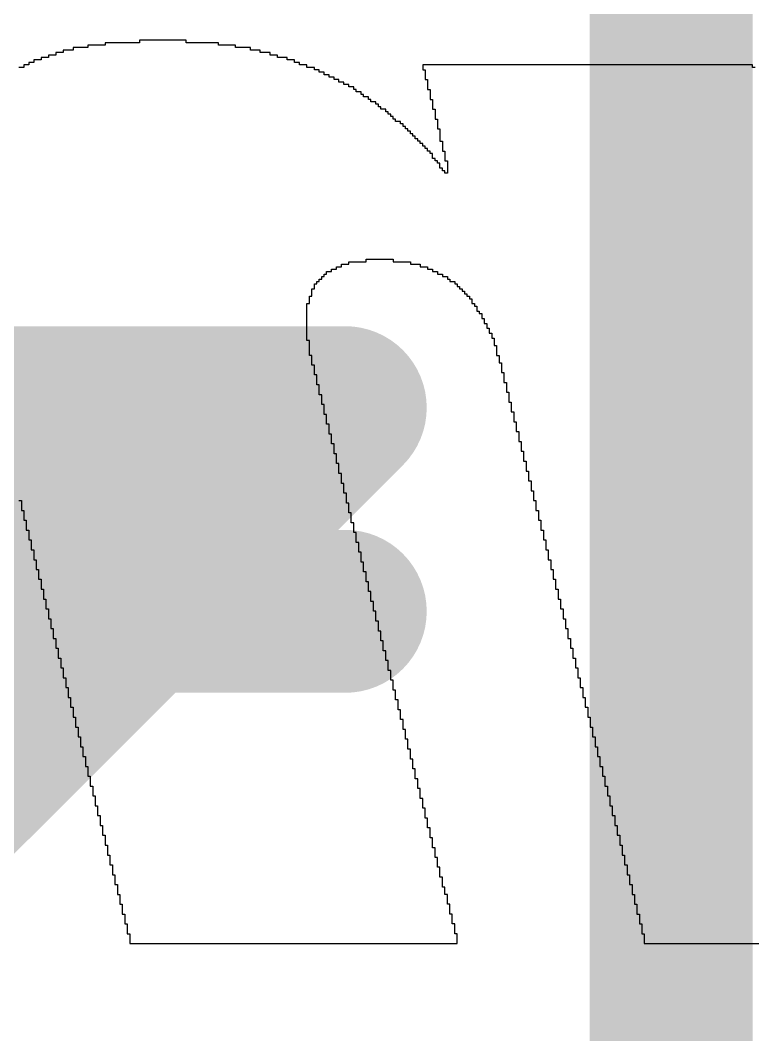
# Model space of a CAD drawing. Header units: millimetres. Extents: x -4.8 to 40.4, y -21.4 to 50.4.
# Drawn here: x 8.101 to 9, y 3.48 to 4.725 of the extents above; entities that cross this region are included whole.
import ezdxf

# ---------------------------------------------------------------- set-up
doc = ezdxf.new("R2010")
doc.units = ezdxf.units.MM
for name, color, linetype in [('BottomOverlay', 54, 'Continuous'), ('Mechanical2', 216, 'Continuous'), ('Mechanical4', 56, 'Continuous'), ('Mechanical6', 56, 'Continuous'), ('TopOverlay', 2, 'Continuous')]:
    doc.layers.add(name, color=color, linetype=linetype)

# ---------------------------------------------------------------- blocks, each defined once
blk = doc.blocks.new('LED_BLUE_1206_4')
at = {"layer": 'Mechanical2', "const_width": 0.2}
blk.add_lwpolyline([(-2.4, -0.9), (2.3, -0.9)], dxfattribs=at)
at = {"layer": 'Mechanical4', "const_width": 0.2}
for points in [[(0, 0.5), (0, -0.5)], [(-2.4, -0.9), (2.3, -0.9)]]:
    blk.add_lwpolyline(points, dxfattribs=at)
at = {"layer": 'Mechanical4', "const_width": 0.1}
blk.add_lwpolyline([(-0.05, -0.5, 1), (0.05, -0.5, 1)], format="xyb", close=True, dxfattribs=at)
at = {"layer": 'Mechanical6', "const_width": 0.2}
blk.add_lwpolyline([(-2.4, -0.9), (2.3, -0.9)], dxfattribs=at)
at = {"layer": 'TopOverlay', "const_width": 0.2}
for points in [[(0.25, 0.5), (0.25, -0.5)], [(0, 0.25), (0, -0.25)], [(-0.25, 0), (0.25, -0.5)], [(0.125, 0), (0.25, -0.25)], [(0, -0.25), (0.25, -0.25)]]:
    blk.add_lwpolyline(points, dxfattribs=at)
at = {"layer": 'TopOverlay', "const_width": 0.1}
for points in [[(-0.05, -0.25, 1), (0.05, -0.25, 1)], [(-0.05, -0.25, 1), (0.05, -0.25, 1)], [(0.2, -0.25, 1), (0.3, -0.25, 1)], [(0.2, -0.25, 1), (0.3, -0.25, 1)], [(0.2, -0.5, 1), (0.3, -0.5, 1)], [(0.2, -0.5, 1), (0.3, -0.5, 1)]]:
    blk.add_lwpolyline(points, format="xyb", close=True, dxfattribs=at)

msp = doc.modelspace()

# ---------------------------------------------------------------- linework, layer by layer
at = {"layer": 'BottomOverlay'}
for p, q in [((8.2053, 4.6949), (8.1841, 4.6949)), ((8.1841, 4.6949), (8.1841, 4.6919)), ((8.2476, 4.6979), (8.2053, 4.6979)), ((8.2053, 4.6979), (8.2053, 4.6949)), ((8.305, 4.701), (8.2476, 4.701)), ((8.2476, 4.701), (8.2476, 4.6979)), ((8.305, 4.6979), (8.305, 4.701)), ((8.3443, 4.6979), (8.305, 4.6979)), ((8.3443, 4.6949), (8.3443, 4.6979)), ((8.3654, 4.6949), (8.3443, 4.6949)), ((8.3654, 4.6919), (8.3654, 4.6949)), ((8.1449, 4.6828), (8.1358, 4.6828)), ((8.1358, 4.6828), (8.1358, 4.6798)), ((8.1539, 4.6859), (8.1449, 4.6859)), ((8.1449, 4.6859), (8.1449, 4.6828)), ((8.166, 4.6889), (8.1539, 4.6889)), ((8.1539, 4.6889), (8.1539, 4.6859)), ((8.1841, 4.6919), (8.166, 4.6919)), ((8.166, 4.6919), (8.166, 4.6889)), ((8.3836, 4.6919), (8.3654, 4.6919)), ((8.3836, 4.6889), (8.3836, 4.6919)), ((8.3956, 4.6889), (8.3836, 4.6889)), ((8.3956, 4.6859), (8.3956, 4.6889)), ((8.4077, 4.6859), (8.3956, 4.6859)), ((8.4077, 4.6828), (8.4077, 4.6859)), ((8.4168, 4.6828), (8.4077, 4.6828)), ((8.4168, 4.6798), (8.4168, 4.6828)), ((8.1116, 4.6707), (8.1056, 4.6707)), ((8.1056, 4.6707), (8.1056, 4.6677)), ((8.1177, 4.6738), (8.1116, 4.6738)), ((8.1116, 4.6738), (8.1116, 4.6707)), ((8.1267, 4.6768), (8.1177, 4.6768)), ((8.1177, 4.6768), (8.1177, 4.6738)), ((8.1358, 4.6798), (8.1267, 4.6798)), ((8.1267, 4.6798), (8.1267, 4.6768)), ((8.4289, 4.6798), (8.4168, 4.6798)), ((8.4289, 4.6768), (8.4289, 4.6798)), ((8.4379, 4.6768), (8.4289, 4.6768)), ((8.4379, 4.6738), (8.4379, 4.6768)), ((8.444, 4.6738), (8.4379, 4.6738)), ((8.444, 4.6707), (8.444, 4.6738)), ((8.453, 4.6707), (8.444, 4.6707)), ((8.453, 4.6677), (8.453, 4.6707)), ((8.9999, 4.6707), (8.5951, 4.6707)), ((8.5951, 4.6707), (8.5951, 4.6647)), ((8.9999, 4.6677), (8.9999, 4.6707)), ((8.1056, 4.6677), (8.0995, 4.6677)), ((8.4621, 4.6677), (8.453, 4.6677)), ((8.4621, 4.6647), (8.4621, 4.6677)), ((8.4682, 4.6647), (8.4621, 4.6647)), ((8.4682, 4.6617), (8.4682, 4.6647)), ((8.4742, 4.6617), (8.4682, 4.6617)), ((8.4742, 4.6587), (8.4742, 4.6617)), ((8.4802, 4.6587), (8.4742, 4.6587)), ((8.4802, 4.6556), (8.4802, 4.6587)), ((8.5951, 4.6647), (8.5981, 4.6647)), ((8.5981, 4.6647), (8.5981, 4.6526)), ((9.0029, 4.6677), (8.9999, 4.6677)), ((8.4863, 4.6556), (8.4802, 4.6556)), ((8.4863, 4.6526), (8.4863, 4.6556)), ((8.4923, 4.6526), (8.4863, 4.6526)), ((8.4923, 4.6496), (8.4923, 4.6526)), ((8.4984, 4.6496), (8.4923, 4.6496)), ((8.4984, 4.6466), (8.4984, 4.6496)), ((8.5044, 4.6466), (8.4984, 4.6466)), ((8.5044, 4.6436), (8.5044, 4.6466)), ((8.5981, 4.6526), (8.6011, 4.6526)), ((8.6011, 4.6526), (8.6011, 4.6405)), ((8.5105, 4.6436), (8.5044, 4.6436)), ((8.5105, 4.6405), (8.5105, 4.6436)), ((8.5135, 4.6405), (8.5105, 4.6405)), ((8.5135, 4.6375), (8.5135, 4.6405)), ((8.5195, 4.6375), (8.5135, 4.6375)), ((8.5195, 4.6345), (8.5195, 4.6375)), ((8.5225, 4.6345), (8.5195, 4.6345)), ((8.5225, 4.6315), (8.5225, 4.6345)), ((8.6011, 4.6405), (8.6041, 4.6405)), ((8.6041, 4.6405), (8.6041, 4.6284)), ((8.5286, 4.6315), (8.5225, 4.6315)), ((8.5286, 4.6284), (8.5286, 4.6315)), ((8.5316, 4.6284), (8.5286, 4.6284)), ((8.5316, 4.6254), (8.5316, 4.6284)), ((8.5376, 4.6254), (8.5316, 4.6254)), ((8.5376, 4.6224), (8.5376, 4.6254)), ((8.5407, 4.6224), (8.5376, 4.6224)), ((8.5407, 4.6194), (8.5407, 4.6224)), ((8.6041, 4.6284), (8.6071, 4.6284)), ((8.6071, 4.6284), (8.6071, 4.6164)), ((8.5437, 4.6194), (8.5407, 4.6194)), ((8.5437, 4.6164), (8.5437, 4.6194)), ((8.5497, 4.6164), (8.5437, 4.6164)), ((8.5497, 4.6133), (8.5497, 4.6164)), ((8.5528, 4.6133), (8.5497, 4.6133)), ((8.5528, 4.6103), (8.5528, 4.6133)), ((8.5558, 4.6103), (8.5528, 4.6103)), ((8.5558, 4.6073), (8.5558, 4.6103)), ((8.5588, 4.6073), (8.5558, 4.6073)), ((8.5588, 4.6043), (8.5588, 4.6073)), ((8.6071, 4.6164), (8.6102, 4.6164)), ((8.6102, 4.6164), (8.6102, 4.6043)), ((8.5618, 4.6043), (8.5588, 4.6043)), ((8.5618, 4.6013), (8.5618, 4.6043)), ((8.5679, 4.6013), (8.5618, 4.6013)), ((8.5679, 4.5982), (8.5679, 4.6013)), ((8.5709, 4.5982), (8.5679, 4.5982)), ((8.5709, 4.5952), (8.5709, 4.5982)), ((8.5739, 4.5952), (8.5709, 4.5952)), ((8.5739, 4.5922), (8.5739, 4.5952)), ((8.6102, 4.6043), (8.6132, 4.6043)), ((8.6132, 4.6043), (8.6132, 4.5922)), ((8.5769, 4.5922), (8.5739, 4.5922)), ((8.5769, 4.5892), (8.5769, 4.5922)), ((8.5799, 4.5892), (8.5769, 4.5892)), ((8.5799, 4.5861), (8.5799, 4.5892)), ((8.583, 4.5861), (8.5799, 4.5861)), ((8.583, 4.5831), (8.583, 4.5861)), ((8.586, 4.5831), (8.583, 4.5831)), ((8.586, 4.5801), (8.586, 4.5831)), ((8.6132, 4.5922), (8.6162, 4.5922)), ((8.6162, 4.5922), (8.6162, 4.5771)), ((8.589, 4.5801), (8.586, 4.5801)), ((8.589, 4.5771), (8.589, 4.5801)), ((8.592, 4.5771), (8.589, 4.5771)), ((8.592, 4.5741), (8.592, 4.5771)), ((8.5951, 4.5741), (8.592, 4.5741)), ((8.5951, 4.571), (8.5951, 4.5741)), ((8.5981, 4.571), (8.5951, 4.571)), ((8.5981, 4.568), (8.5981, 4.571)), ((8.6162, 4.5771), (8.6192, 4.5771)), ((8.6192, 4.5771), (8.6192, 4.565)), ((8.6011, 4.568), (8.5981, 4.568)), ((8.6011, 4.565), (8.6011, 4.568)), ((8.6041, 4.565), (8.6011, 4.565)), ((8.6041, 4.562), (8.6041, 4.565)), ((8.6071, 4.562), (8.6041, 4.562)), ((8.6071, 4.5559), (8.6071, 4.562)), ((8.6192, 4.565), (8.6222, 4.565)), ((8.6222, 4.565), (8.6222, 4.5529)), ((8.6102, 4.5559), (8.6071, 4.5559)), ((8.6102, 4.5529), (8.6102, 4.5559)), ((8.6132, 4.5529), (8.6102, 4.5529)), ((8.6132, 4.5499), (8.6132, 4.5529)), ((8.6162, 4.5499), (8.6132, 4.5499)), ((8.6162, 4.5439), (8.6162, 4.5499)), ((8.6222, 4.5529), (8.6253, 4.5529)), ((8.6253, 4.5529), (8.6253, 4.5378)), ((8.6192, 4.5439), (8.6162, 4.5439)), ((8.6192, 4.5408), (8.6192, 4.5439)), ((8.6222, 4.5408), (8.6192, 4.5408)), ((8.6222, 4.5378), (8.6222, 4.5408)), ((8.6253, 4.5378), (8.6222, 4.5378)), ((8.4893, 4.42), (8.4893, 4.423)), ((8.4893, 4.423), (8.4953, 4.423)), ((8.4953, 4.423), (8.4953, 4.426)), ((8.4953, 4.426), (8.5044, 4.426)), ((8.5044, 4.426), (8.5044, 4.429)), ((8.5044, 4.429), (8.5256, 4.429)), ((8.5256, 4.429), (8.5256, 4.4321)), ((8.5256, 4.4321), (8.5588, 4.4321)), ((8.5588, 4.4321), (8.5588, 4.429)), ((8.5588, 4.429), (8.5799, 4.429)), ((8.5799, 4.429), (8.5799, 4.426)), ((8.5799, 4.426), (8.592, 4.426)), ((8.592, 4.426), (8.592, 4.423)), ((8.592, 4.423), (8.6011, 4.423)), ((8.6011, 4.423), (8.6011, 4.42)), ((8.4712, 4.4079), (8.4712, 4.4109)), ((8.4712, 4.4109), (8.4742, 4.4109)), ((8.4742, 4.4109), (8.4742, 4.4139)), ((8.4742, 4.4139), (8.4772, 4.4139)), ((8.4772, 4.4139), (8.4772, 4.417)), ((8.4772, 4.417), (8.4833, 4.417)), ((8.4833, 4.417), (8.4833, 4.42)), ((8.4833, 4.42), (8.4893, 4.42)), ((8.6011, 4.42), (8.6071, 4.42)), ((8.6071, 4.42), (8.6071, 4.417)), ((8.6071, 4.417), (8.6132, 4.417)), ((8.6132, 4.417), (8.6132, 4.4139)), ((8.6132, 4.4139), (8.6192, 4.4139)), ((8.6192, 4.4139), (8.6192, 4.4109)), ((8.6192, 4.4109), (8.6253, 4.4109)), ((8.6253, 4.4109), (8.6253, 4.4079)), ((8.4591, 4.3867), (8.4591, 4.3958)), ((8.4591, 4.3958), (8.4621, 4.3958)), ((8.4621, 4.3958), (8.4621, 4.4018)), ((8.4621, 4.4018), (8.4651, 4.4018)), ((8.4651, 4.4018), (8.4651, 4.4049)), ((8.4651, 4.4049), (8.4682, 4.4049)), ((8.4682, 4.4049), (8.4682, 4.4079)), ((8.4682, 4.4079), (8.4712, 4.4079)), ((8.6253, 4.4079), (8.6283, 4.4079)), ((8.6283, 4.4079), (8.6283, 4.4049)), ((8.6283, 4.4049), (8.6343, 4.4049)), ((8.6343, 4.4049), (8.6343, 4.4018)), ((8.6343, 4.4018), (8.6374, 4.4018)), ((8.6374, 4.4018), (8.6374, 4.3988)), ((8.6374, 4.3988), (8.6404, 4.3988)), ((8.6404, 4.3988), (8.6404, 4.3958)), ((8.6404, 4.3958), (8.6434, 4.3958)), ((8.6434, 4.3958), (8.6434, 4.3928)), ((8.4561, 4.3777), (8.4561, 4.3867)), ((8.4561, 4.3867), (8.4591, 4.3867)), ((8.6434, 4.3928), (8.6464, 4.3928)), ((8.6464, 4.3928), (8.6464, 4.3898)), ((8.6464, 4.3898), (8.6494, 4.3898)), ((8.6494, 4.3898), (8.6494, 4.3867)), ((8.6494, 4.3867), (8.6525, 4.3867)), ((8.6525, 4.3867), (8.6525, 4.3837)), ((8.6525, 4.3837), (8.6555, 4.3837)), ((8.6555, 4.3837), (8.6555, 4.3777)), ((8.453, 4.3324), (8.453, 4.3777)), ((8.453, 4.3777), (8.4561, 4.3777)), ((8.6555, 4.3777), (8.6585, 4.3777)), ((8.6585, 4.3777), (8.6585, 4.3747)), ((8.6585, 4.3747), (8.6615, 4.3747)), ((8.6615, 4.3747), (8.6615, 4.3686)), ((8.6615, 4.3686), (8.6645, 4.3686)), ((8.6645, 4.3686), (8.6645, 4.3656)), ((8.6645, 4.3656), (8.6676, 4.3656)), ((8.6676, 4.3656), (8.6676, 4.3595)), ((8.6676, 4.3595), (8.6706, 4.3595)), ((8.6706, 4.3595), (8.6706, 4.3535)), ((8.6706, 4.3535), (8.6736, 4.3535)), ((8.6736, 4.3535), (8.6736, 4.3475)), ((8.6736, 4.3475), (8.6766, 4.3475)), ((8.6766, 4.3475), (8.6766, 4.3414)), ((8.6766, 4.3414), (8.6797, 4.3414)), ((8.6797, 4.3414), (8.6797, 4.3354)), ((8.6797, 4.3354), (8.6827, 4.3354)), ((8.6827, 4.3354), (8.6827, 4.3263)), ((8.4561, 4.3324), (8.453, 4.3324)), ((8.4561, 4.3142), (8.4561, 4.3324)), ((8.6827, 4.3263), (8.6857, 4.3263)), ((8.6857, 4.3263), (8.6857, 4.3142)), ((8.4591, 4.3142), (8.4561, 4.3142)), ((8.4591, 4.3021), (8.4591, 4.3142)), ((8.6857, 4.3142), (8.6887, 4.3142)), ((8.6887, 4.3142), (8.6887, 4.3052)), ((8.4621, 4.3021), (8.4591, 4.3021)), ((8.4621, 4.2901), (8.4621, 4.3021)), ((8.6887, 4.3052), (8.6917, 4.3052)), ((8.6917, 4.3052), (8.6917, 4.2931)), ((8.4651, 4.2901), (8.4621, 4.2901)), ((8.4651, 4.278), (8.4651, 4.2901)), ((8.6917, 4.2931), (8.6948, 4.2931)), ((8.6948, 4.2931), (8.6948, 4.281)), ((8.4682, 4.278), (8.4651, 4.278)), ((8.4682, 4.2659), (8.4682, 4.278)), ((8.6948, 4.281), (8.6978, 4.281)), ((8.6978, 4.281), (8.6978, 4.2689)), ((8.4712, 4.2659), (8.4682, 4.2659)), ((8.4712, 4.2538), (8.4712, 4.2659)), ((8.6978, 4.2689), (8.7008, 4.2689)), ((8.7008, 4.2689), (8.7008, 4.2568)), ((8.4742, 4.2538), (8.4712, 4.2538)), ((8.4742, 4.2417), (8.4742, 4.2538)), ((8.7008, 4.2568), (8.7038, 4.2568)), ((8.7038, 4.2568), (8.7038, 4.2447)), ((8.4772, 4.2417), (8.4742, 4.2417)), ((8.4772, 4.2296), (8.4772, 4.2417)), ((8.7038, 4.2447), (8.7068, 4.2447)), ((8.7068, 4.2447), (8.7068, 4.2326)), ((8.4802, 4.2296), (8.4772, 4.2296)), ((8.4802, 4.2175), (8.4802, 4.2296)), ((8.7068, 4.2326), (8.7099, 4.2326)), ((8.7099, 4.2326), (8.7099, 4.2206)), ((8.4833, 4.2175), (8.4802, 4.2175)), ((8.4833, 4.2055), (8.4833, 4.2175)), ((8.7099, 4.2206), (8.7129, 4.2206)), ((8.7129, 4.2206), (8.7129, 4.2085)), ((8.4863, 4.2055), (8.4833, 4.2055)), ((8.4863, 4.1934), (8.4863, 4.2055)), ((8.7129, 4.2085), (8.7159, 4.2085)), ((8.7159, 4.2085), (8.7159, 4.1964)), ((8.7159, 4.1964), (8.7189, 4.1964)), ((8.7189, 4.1964), (8.7189, 4.1843)), ((8.4893, 4.1934), (8.4863, 4.1934)), ((8.4893, 4.1813), (8.4893, 4.1934)), ((8.7189, 4.1843), (8.722, 4.1843)), ((8.722, 4.1843), (8.722, 4.1722)), ((8.4923, 4.1813), (8.4893, 4.1813)), ((8.4923, 4.1692), (8.4923, 4.1813)), ((8.722, 4.1722), (8.725, 4.1722)), ((8.725, 4.1722), (8.725, 4.1601)), ((8.4953, 4.1692), (8.4923, 4.1692)), ((8.4953, 4.1571), (8.4953, 4.1692)), ((8.725, 4.1601), (8.728, 4.1601)), ((8.728, 4.1601), (8.728, 4.148)), ((8.4984, 4.1571), (8.4953, 4.1571)), ((8.4984, 4.145), (8.4984, 4.1571)), ((8.728, 4.148), (8.731, 4.148)), ((8.731, 4.148), (8.731, 4.136)), ((8.0995, 4.136), (8.1026, 4.136)), ((8.1026, 4.136), (8.1026, 4.1239)), ((8.5014, 4.145), (8.4984, 4.145)), ((8.5014, 4.1329), (8.5014, 4.145)), ((8.731, 4.136), (8.734, 4.136)), ((8.734, 4.136), (8.734, 4.1239)), ((8.1026, 4.1239), (8.1056, 4.1239)), ((8.1056, 4.1239), (8.1056, 4.1118)), ((8.5044, 4.1329), (8.5014, 4.1329)), ((8.5044, 4.1209), (8.5044, 4.1329)), ((8.734, 4.1239), (8.7371, 4.1239)), ((8.7371, 4.1239), (8.7371, 4.1118)), ((8.1056, 4.1118), (8.1086, 4.1118)), ((8.1086, 4.1118), (8.1086, 4.0997)), ((8.5074, 4.1209), (8.5044, 4.1209)), ((8.5074, 4.1088), (8.5074, 4.1209)), ((8.7371, 4.1118), (8.7401, 4.1118)), ((8.7401, 4.1118), (8.7401, 4.0997)), ((8.1086, 4.0997), (8.1116, 4.0997)), ((8.1116, 4.0997), (8.1116, 4.0876)), ((8.5105, 4.1088), (8.5074, 4.1088)), ((8.5105, 4.0967), (8.5105, 4.1088)), ((8.5135, 4.0967), (8.5105, 4.0967)), ((8.5135, 4.0846), (8.5135, 4.0967)), ((8.7401, 4.0997), (8.7431, 4.0997)), ((8.7431, 4.0997), (8.7431, 4.0876)), ((8.1116, 4.0876), (8.1147, 4.0876)), ((8.1147, 4.0876), (8.1147, 4.0755)), ((8.5165, 4.0846), (8.5135, 4.0846)), ((8.5165, 4.0725), (8.5165, 4.0846)), ((8.7431, 4.0876), (8.7461, 4.0876)), ((8.7461, 4.0876), (8.7461, 4.0755)), ((8.1147, 4.0755), (8.1177, 4.0755)), ((8.1177, 4.0755), (8.1177, 4.0634)), ((8.5195, 4.0725), (8.5165, 4.0725)), ((8.5195, 4.0604), (8.5195, 4.0725)), ((8.7461, 4.0755), (8.7491, 4.0755)), ((8.7491, 4.0755), (8.7491, 4.0634)), ((8.1177, 4.0634), (8.1207, 4.0634)), ((8.1207, 4.0634), (8.1207, 4.0514)), ((8.5225, 4.0604), (8.5195, 4.0604)), ((8.5225, 4.0483), (8.5225, 4.0604)), ((8.7491, 4.0634), (8.7522, 4.0634)), ((8.7522, 4.0634), (8.7522, 4.0514)), ((8.1207, 4.0514), (8.1237, 4.0514)), ((8.1237, 4.0514), (8.1237, 4.0393)), ((8.5256, 4.0483), (8.5225, 4.0483)), ((8.5256, 4.0363), (8.5256, 4.0483)), ((8.7522, 4.0514), (8.7552, 4.0514)), ((8.7552, 4.0514), (8.7552, 4.0393)), ((8.1237, 4.0393), (8.1267, 4.0393)), ((8.1267, 4.0393), (8.1267, 4.0272)), ((8.5286, 4.0363), (8.5256, 4.0363)), ((8.5286, 4.0242), (8.5286, 4.0363)), ((8.7552, 4.0393), (8.7582, 4.0393)), ((8.7582, 4.0393), (8.7582, 4.0272)), ((8.1267, 4.0272), (8.1298, 4.0272)), ((8.1298, 4.0272), (8.1298, 4.0151)), ((8.5316, 4.0242), (8.5286, 4.0242)), ((8.5316, 4.0121), (8.5316, 4.0242)), ((8.7582, 4.0272), (8.7612, 4.0272)), ((8.7612, 4.0272), (8.7612, 4.0151)), ((8.1298, 4.0151), (8.1328, 4.0151)), ((8.1328, 4.0151), (8.1328, 4.003)), ((8.5346, 4.0121), (8.5316, 4.0121)), ((8.5346, 4), (8.5346, 4.0121)), ((8.7612, 4.0151), (8.7642, 4.0151)), ((8.7642, 4.0151), (8.7642, 4.003)), ((8.1328, 4.003), (8.1358, 4.003)), ((8.1358, 4.003), (8.1358, 3.9909)), ((8.5376, 4), (8.5346, 4)), ((8.5376, 3.9879), (8.5376, 4)), ((8.7642, 4.003), (8.7673, 4.003)), ((8.7673, 4.003), (8.7673, 3.9909)), ((8.1358, 3.9909), (8.1388, 3.9909)), ((8.1388, 3.9909), (8.1388, 3.9789)), ((8.5407, 3.9879), (8.5376, 3.9879)), ((8.5407, 3.9758), (8.5407, 3.9879)), ((8.7673, 3.9909), (8.7703, 3.9909)), ((8.7703, 3.9909), (8.7703, 3.9789)), ((8.1388, 3.9789), (8.1418, 3.9789)), ((8.1418, 3.9789), (8.1418, 3.9668)), ((8.5437, 3.9758), (8.5407, 3.9758)), ((8.5437, 3.9637), (8.5437, 3.9758)), ((8.7703, 3.9789), (8.7733, 3.9789)), ((8.7733, 3.9789), (8.7733, 3.9668)), ((8.1418, 3.9668), (8.1449, 3.9668)), ((8.1449, 3.9668), (8.1449, 3.9547)), ((8.5467, 3.9637), (8.5437, 3.9637)), ((8.5467, 3.9517), (8.5467, 3.9637)), ((8.7733, 3.9668), (8.7763, 3.9668)), ((8.7763, 3.9668), (8.7763, 3.9547)), ((8.1449, 3.9547), (8.1479, 3.9547)), ((8.1479, 3.9547), (8.1479, 3.9426)), ((8.5497, 3.9517), (8.5467, 3.9517)), ((8.5497, 3.9396), (8.5497, 3.9517)), ((8.7763, 3.9547), (8.7794, 3.9547)), ((8.7794, 3.9547), (8.7794, 3.9426)), ((8.1479, 3.9426), (8.1509, 3.9426)), ((8.1509, 3.9426), (8.1509, 3.9305)), ((8.5528, 3.9396), (8.5497, 3.9396)), ((8.5528, 3.9275), (8.5528, 3.9396)), ((8.7794, 3.9426), (8.7824, 3.9426)), ((8.7824, 3.9426), (8.7824, 3.9305)), ((8.1509, 3.9305), (8.1539, 3.9305)), ((8.1539, 3.9305), (8.1539, 3.9184)), ((8.5558, 3.9275), (8.5528, 3.9275)), ((8.5558, 3.9154), (8.5558, 3.9275)), ((8.7824, 3.9305), (8.7854, 3.9305)), ((8.7854, 3.9305), (8.7854, 3.9184)), ((8.1539, 3.9184), (8.157, 3.9184)), ((8.157, 3.9184), (8.157, 3.9063)), ((8.5588, 3.9154), (8.5558, 3.9154)), ((8.5588, 3.9033), (8.5588, 3.9154)), ((8.7854, 3.9184), (8.7884, 3.9184)), ((8.7884, 3.9184), (8.7884, 3.9063)), ((8.157, 3.9063), (8.16, 3.9063)), ((8.16, 3.9063), (8.16, 3.8943)), ((8.5618, 3.9033), (8.5588, 3.9033)), ((8.5618, 3.8912), (8.5618, 3.9033)), ((8.7884, 3.9063), (8.7914, 3.9063)), ((8.7914, 3.9063), (8.7914, 3.8943)), ((8.16, 3.8943), (8.163, 3.8943)), ((8.163, 3.8943), (8.163, 3.8822)), ((8.5648, 3.8912), (8.5618, 3.8912)), ((8.5648, 3.8791), (8.5648, 3.8912)), ((8.7914, 3.8943), (8.7945, 3.8943)), ((8.7945, 3.8943), (8.7945, 3.8822)), ((8.163, 3.8822), (8.166, 3.8822)), ((8.166, 3.8822), (8.166, 3.8701)), ((8.5679, 3.8791), (8.5648, 3.8791)), ((8.5679, 3.8671), (8.5679, 3.8791)), ((8.7945, 3.8822), (8.7975, 3.8822)), ((8.7975, 3.8822), (8.7975, 3.8701)), ((8.166, 3.8701), (8.169, 3.8701)), ((8.169, 3.8701), (8.169, 3.858)), ((8.5709, 3.8671), (8.5679, 3.8671)), ((8.5709, 3.855), (8.5709, 3.8671)), ((8.7975, 3.8701), (8.8005, 3.8701)), ((8.8005, 3.8701), (8.8005, 3.858)), ((8.169, 3.858), (8.1721, 3.858)), ((8.1721, 3.858), (8.1721, 3.8459)), ((8.5739, 3.855), (8.5709, 3.855)), ((8.5739, 3.8429), (8.5739, 3.855)), ((8.8005, 3.858), (8.8035, 3.858)), ((8.8035, 3.858), (8.8035, 3.8459)), ((8.1721, 3.8459), (8.1751, 3.8459)), ((8.1751, 3.8459), (8.1751, 3.8338)), ((8.5769, 3.8429), (8.5739, 3.8429)), ((8.5769, 3.8308), (8.5769, 3.8429)), ((8.8035, 3.8459), (8.8066, 3.8459)), ((8.8066, 3.8459), (8.8066, 3.8338)), ((8.1751, 3.8338), (8.1781, 3.8338)), ((8.1781, 3.8338), (8.1781, 3.8217)), ((8.5799, 3.8308), (8.5769, 3.8308)), ((8.5799, 3.8187), (8.5799, 3.8308)), ((8.8066, 3.8338), (8.8096, 3.8338)), ((8.8096, 3.8338), (8.8096, 3.8217)), ((8.1781, 3.8217), (8.1811, 3.8217)), ((8.1811, 3.8217), (8.1811, 3.8097)), ((8.583, 3.8187), (8.5799, 3.8187)), ((8.583, 3.8066), (8.583, 3.8187)), ((8.8096, 3.8217), (8.8126, 3.8217)), ((8.8126, 3.8217), (8.8126, 3.8097)), ((8.1811, 3.8097), (8.1841, 3.8097)), ((8.1841, 3.8097), (8.1841, 3.7976)), ((8.586, 3.8066), (8.583, 3.8066)), ((8.586, 3.7945), (8.586, 3.8066)), ((8.8126, 3.8097), (8.8156, 3.8097)), ((8.8156, 3.8097), (8.8156, 3.7976)), ((8.1841, 3.7976), (8.1872, 3.7976)), ((8.1872, 3.7976), (8.1872, 3.7855)), ((8.1872, 3.7855), (8.1902, 3.7855)), ((8.1902, 3.7855), (8.1902, 3.7734)), ((8.589, 3.7945), (8.586, 3.7945)), ((8.589, 3.7825), (8.589, 3.7945)), ((8.8156, 3.7976), (8.8186, 3.7976)), ((8.8186, 3.7976), (8.8186, 3.7855)), ((8.8186, 3.7855), (8.8217, 3.7855)), ((8.8217, 3.7855), (8.8217, 3.7734)), ((8.1902, 3.7734), (8.1932, 3.7734)), ((8.1932, 3.7734), (8.1932, 3.7613)), ((8.592, 3.7825), (8.589, 3.7825)), ((8.592, 3.7704), (8.592, 3.7825)), ((8.8217, 3.7734), (8.8247, 3.7734)), ((8.8247, 3.7734), (8.8247, 3.7613)), ((8.1932, 3.7613), (8.1962, 3.7613)), ((8.1962, 3.7613), (8.1962, 3.7492)), ((8.5951, 3.7704), (8.592, 3.7704)), ((8.5951, 3.7583), (8.5951, 3.7704)), ((8.8247, 3.7613), (8.8277, 3.7613)), ((8.8277, 3.7613), (8.8277, 3.7492)), ((8.1962, 3.7492), (8.1993, 3.7492)), ((8.1993, 3.7492), (8.1993, 3.7371)), ((8.5981, 3.7583), (8.5951, 3.7583)), ((8.5981, 3.7462), (8.5981, 3.7583)), ((8.8277, 3.7492), (8.8307, 3.7492)), ((8.8307, 3.7492), (8.8307, 3.7371)), ((8.1993, 3.7371), (8.2023, 3.7371)), ((8.2023, 3.7371), (8.2023, 3.7251)), ((8.6011, 3.7462), (8.5981, 3.7462)), ((8.6011, 3.7341), (8.6011, 3.7462)), ((8.8307, 3.7371), (8.8337, 3.7371)), ((8.8337, 3.7371), (8.8337, 3.7251)), ((8.2023, 3.7251), (8.2053, 3.7251)), ((8.2053, 3.7251), (8.2053, 3.713)), ((8.6041, 3.7341), (8.6011, 3.7341)), ((8.6041, 3.722), (8.6041, 3.7341)), ((8.8337, 3.7251), (8.8368, 3.7251)), ((8.8368, 3.7251), (8.8368, 3.713)), ((8.2053, 3.713), (8.2083, 3.713)), ((8.2083, 3.713), (8.2083, 3.7009)), ((8.6071, 3.722), (8.6041, 3.722)), ((8.6071, 3.7099), (8.6071, 3.722)), ((8.8368, 3.713), (8.8398, 3.713)), ((8.8398, 3.713), (8.8398, 3.7009)), ((8.2083, 3.7009), (8.2113, 3.7009)), ((8.2113, 3.7009), (8.2113, 3.6888)), ((8.6102, 3.7099), (8.6071, 3.7099)), ((8.6102, 3.6979), (8.6102, 3.7099)), ((8.8398, 3.7009), (8.8428, 3.7009)), ((8.8428, 3.7009), (8.8428, 3.6888)), ((8.2113, 3.6888), (8.2144, 3.6888)), ((8.2144, 3.6888), (8.2144, 3.6767)), ((8.6132, 3.6979), (8.6102, 3.6979)), ((8.6132, 3.6858), (8.6132, 3.6979)), ((8.6162, 3.6858), (8.6132, 3.6858)), ((8.6162, 3.6737), (8.6162, 3.6858)), ((8.8428, 3.6888), (8.8458, 3.6888)), ((8.8458, 3.6888), (8.8458, 3.6767)), ((8.2144, 3.6767), (8.2174, 3.6767)), ((8.2174, 3.6767), (8.2174, 3.6646)), ((8.6192, 3.6737), (8.6162, 3.6737)), ((8.6192, 3.6616), (8.6192, 3.6737)), ((8.8458, 3.6767), (8.8488, 3.6767)), ((8.8488, 3.6767), (8.8488, 3.6646)), ((8.2174, 3.6646), (8.2204, 3.6646)), ((8.2204, 3.6646), (8.2204, 3.6525)), ((8.6222, 3.6616), (8.6192, 3.6616)), ((8.6222, 3.6525), (8.6222, 3.6616)), ((8.8488, 3.6646), (8.8519, 3.6646)), ((8.8519, 3.6646), (8.8519, 3.6525)), ((8.2204, 3.6525), (8.2234, 3.6525)), ((8.2234, 3.6525), (8.2234, 3.6405)), ((8.6253, 3.6525), (8.6222, 3.6525)), ((8.6253, 3.6405), (8.6253, 3.6525)), ((8.8519, 3.6525), (8.8549, 3.6525)), ((8.8549, 3.6525), (8.8549, 3.6405)), ((8.2234, 3.6405), (8.2264, 3.6405)), ((8.2264, 3.6405), (8.2264, 3.6284)), ((8.6283, 3.6405), (8.6253, 3.6405)), ((8.6283, 3.6284), (8.6283, 3.6405)), ((8.8549, 3.6405), (8.8579, 3.6405)), ((8.8579, 3.6405), (8.8579, 3.6284)), ((8.2264, 3.6284), (8.2295, 3.6284)), ((8.2295, 3.6284), (8.2295, 3.6163)), ((8.6313, 3.6284), (8.6283, 3.6284)), ((8.6313, 3.6163), (8.6313, 3.6284)), ((8.8579, 3.6284), (8.8609, 3.6284)), ((8.8609, 3.6284), (8.8609, 3.6163)), ((8.2295, 3.6163), (8.2325, 3.6163)), ((8.2325, 3.6163), (8.2325, 3.6042)), ((8.6343, 3.6163), (8.6313, 3.6163)), ((8.6343, 3.6042), (8.6343, 3.6163)), ((8.8609, 3.6163), (8.864, 3.6163)), ((8.864, 3.6163), (8.864, 3.6042)), ((8.2325, 3.6042), (8.2355, 3.6042)), ((8.2355, 3.6042), (8.2355, 3.5921)), ((8.6374, 3.6042), (8.6343, 3.6042)), ((8.6374, 3.5921), (8.6374, 3.6042)), ((8.864, 3.6042), (8.867, 3.6042)), ((8.867, 3.6042), (8.867, 3.5921)), ((8.2355, 3.5921), (8.6374, 3.5921)), ((8.867, 3.5921), (9.2718, 3.5921))]:
    msp.add_line(p, q, dxfattribs=at)

# ---------------------------------------------------------------- block references
at = {"rotation": 90}
msp.add_blockref('LED_BLUE_1206_4', (8, 4), dxfattribs=at)

doc.saveas('drawing.dxf')
